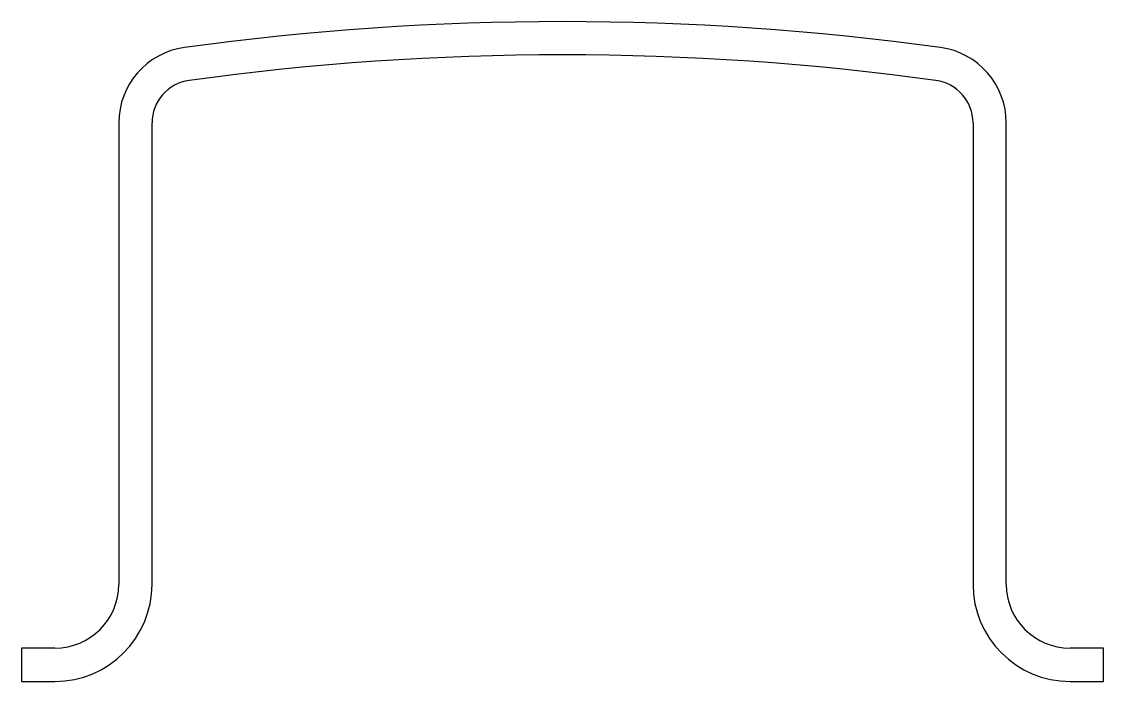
# Model space of a CAD drawing. Extents: x 1234.7 to 1273.7, y 520.3 to 544.1.
import ezdxf

# ---------------------------------------------------------------- set-up
doc = ezdxf.new("R2010")
doc.units = 0
doc.layers.add('ANA', color=220, linetype='CONTINUOUS')

msp = doc.modelspace()

# ---------------------------------------------------------------- linework, layer by layer
at = {"layer": 'ANA', "color": 0}
for p, q in [((1238.179, 540.484), (1238.179, 523.84)), ((1239.379, 523.84), (1239.379, 540.484)), ((1268.979, 540.484), (1268.979, 523.84)), ((1270.179, 523.84), (1270.179, 540.484)), ((1235.879, 521.54), (1234.679, 521.54)), ((1234.679, 521.54), (1234.679, 520.34)), ((1273.679, 521.54), (1272.479, 521.54)), ((1273.679, 520.34), (1273.679, 521.54)), ((1234.679, 520.34), (1235.879, 520.34)), ((1272.479, 520.34), (1273.679, 520.34))]:
    msp.add_line(p, q, dxfattribs=at)
for centre, radius, start, end in [((1254.179, 444.14), 100, 82.16928, 97.83072), ((1240.929, 540.484), 2.75, 97.8307, 180), ((1254.179, 444.14), 98.8, 82.16928, 97.83072), ((1267.429, 540.484), 2.75, 0, 82.1693), ((1240.929, 540.484), 1.55, 97.8307, 180), ((1267.429, 540.484), 1.55, 360, 82.1693), ((1235.879, 523.84), 2.3, 270, 360), ((1235.879, 523.84), 3.5, 270, 0), ((1272.479, 523.84), 3.5, 180, 270), ((1272.479, 523.84), 2.3, 180, 270)]:
    msp.add_arc(centre, radius, start, end, dxfattribs=at)

doc.saveas('drawing.dxf')
